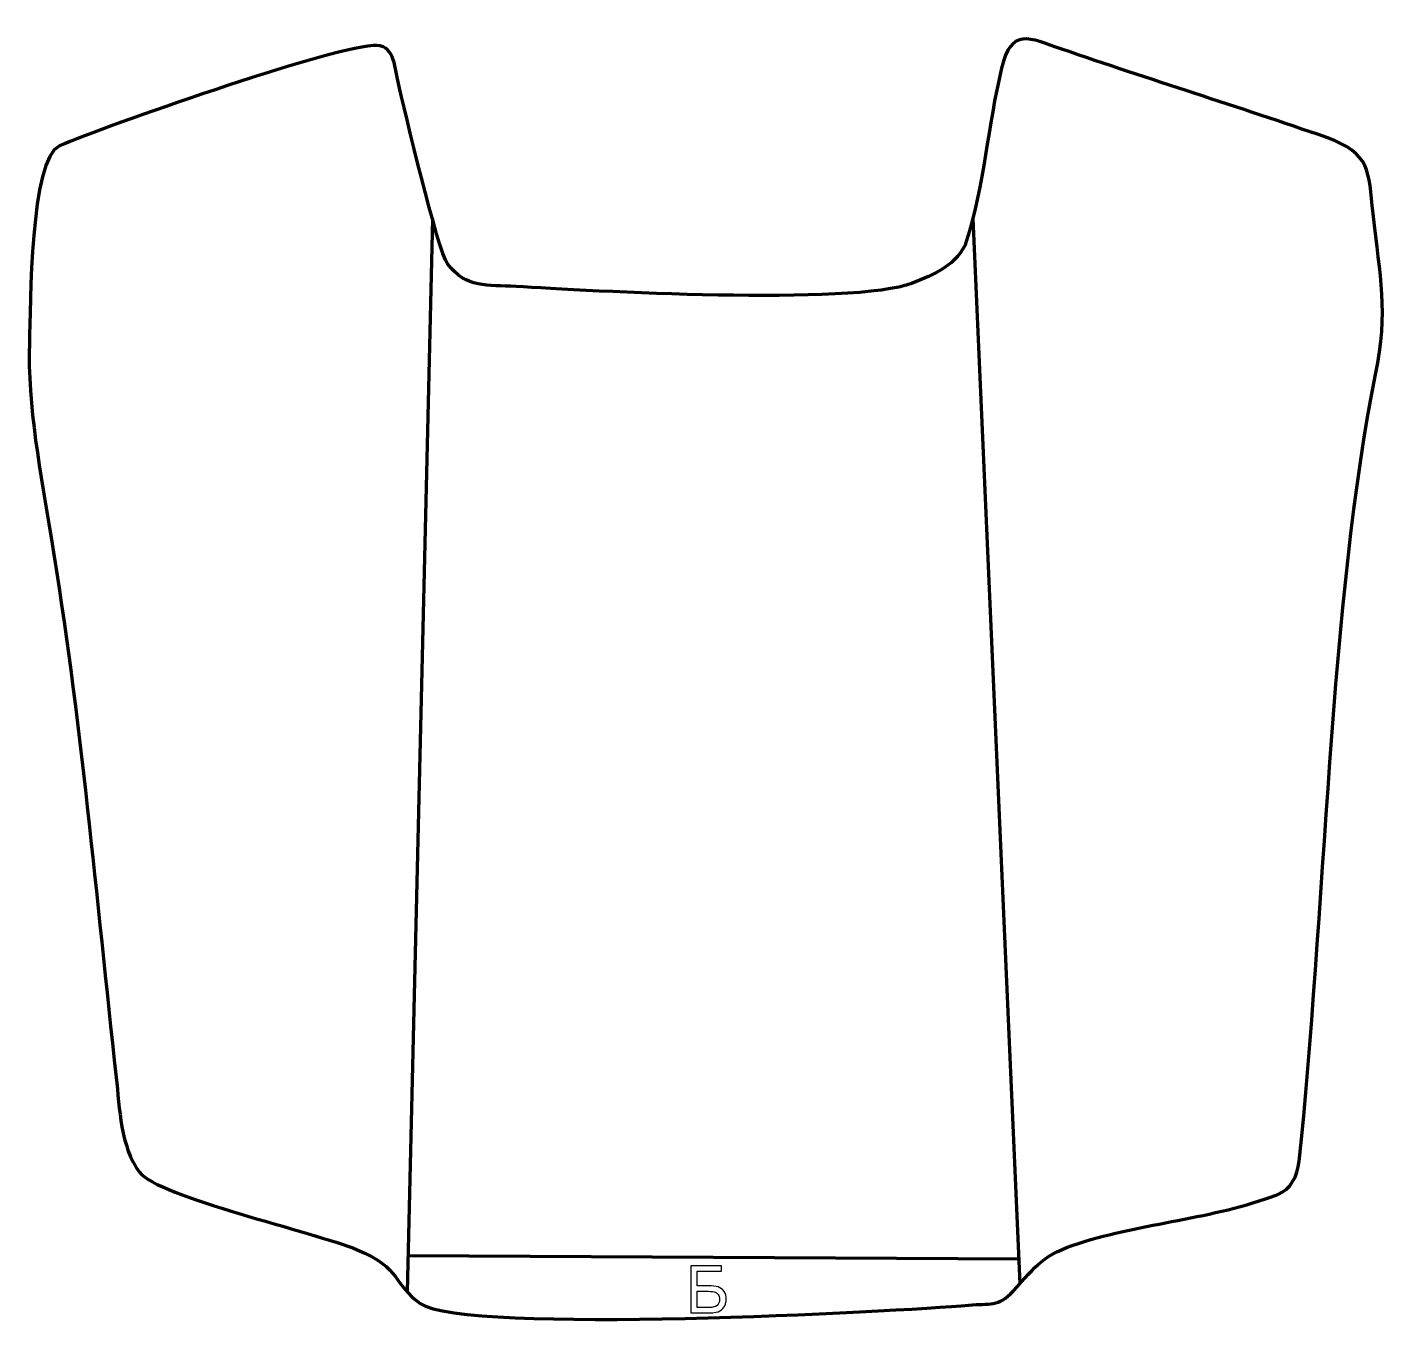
# Model space of a CAD drawing. Header units: millimetres. Extents: x 1449 to 1871, y -23 to 382.
import ezdxf

# ---------------------------------------------------------------- set-up
doc = ezdxf.new("R2010")
doc.units = ezdxf.units.MM
doc.header["$MEASUREMENT"] = 0
doc.layers.add('layer 2', color=7, linetype='Continuous')
doc.layers.add('layer 3', color=7, linetype='Continuous')

msp = doc.modelspace()

# ---------------------------------------------------------------- linework, layer by layer
at = {"layer": 'layer 2', "color": 142, "lineweight": 158}
for points in [[(1574.7752, 322.6215), (1574.7752, 322.6215), (1566.9453, -9.248), (1566.9453, -9.248)], [(1741.9124, 322.6377), (1741.9124, 322.6377), (1756.4312, -6.7675), (1756.4312, -6.7675)], [(1567.21, 1.9733), (1567.21, 1.9733), (1756.0921, 0.9263), (1756.0921, 0.9263)]]:
    msp.add_open_spline(points, degree=3, dxfattribs=at)
at = {"layer": 'layer 2', "color": 142}
for points, knots in [([(1654.6882, -1.1863), (1654.6882, -1.1863), (1664.1395, -1.1863), (1664.1395, -1.1863), (1664.1395, -1.1863), (1664.1395, -1.1863), (1664.1395, -2.8936), (1664.1395, -2.8936), (1664.1395, -2.8936), (1664.1395, -2.8936), (1656.6192, -2.8936), (1656.6192, -2.8936), (1656.6192, -2.8936), (1656.6192, -2.8936), (1656.6192, -7.3855), (1656.6192, -7.3855), (1656.6192, -7.3855), (1656.6192, -7.3855), (1660.0948, -7.3855), (1660.0948, -7.3855), (1660.0948, -7.3855), (1661.3787, -7.3855), (1662.3983, -7.5075), (1663.1571, -7.7547), (1663.1571, -7.7547), (1663.9159, -7.9986), (1664.5223, -8.4594), (1664.9796, -9.1403), (1664.9796, -9.1403), (1665.4369, -9.8178), (1665.6639, -10.6071), (1665.6639, -11.5082), (1665.6639, -11.5082), (1665.6639, -12.2432), (1665.5013, -12.9309), (1665.1727, -13.5678), (1665.1727, -13.5678), (1664.8441, -14.208), (1664.3563, -14.7297), (1663.7059, -15.1328), (1663.7059, -15.1328), (1663.0589, -15.5359), (1661.9512, -15.7392), (1660.3895, -15.7392), (1660.3895, -15.7392), (1660.3895, -15.7392), (1654.6882, -15.7392), (1654.6882, -15.7392), (1654.6882, -15.7392), (1654.6882, -15.7392), (1654.6882, -1.1863), (1654.6882, -1.1863)], [0, 0, 0, 0, 0.07142857, 0.07142857, 0.07142857, 0.07142857, 0.14285714, 0.14285714, 0.14285714, 0.14285714, 0.21428571, 0.21428571, 0.21428571, 0.21428571, 0.28571429, 0.28571429, 0.28571429, 0.28571429, 0.35714286, 0.35714286, 0.35714286, 0.35714286, 0.42857143, 0.42857143, 0.42857143, 0.42857143, 0.5, 0.5, 0.5, 0.5, 0.57142857, 0.57142857, 0.57142857, 0.57142857, 0.64285714, 0.64285714, 0.64285714, 0.64285714, 0.71428571, 0.71428571, 0.71428571, 0.71428571, 0.78571429, 0.78571429, 0.78571429, 0.78571429, 0.85714286, 0.85714286, 0.85714286, 0.85714286, 1, 1, 1, 1]), ([(1656.6192, -14.0929), (1656.6192, -14.0929), (1660.4708, -14.0929), (1660.4708, -14.0929), (1660.4708, -14.0929), (1661.5108, -14.0929), (1662.2899, -13.8828), (1662.8116, -13.4594), (1662.8116, -13.4594), (1663.3299, -13.0359), (1663.5907, -12.4025), (1663.5907, -11.559), (1663.5907, -11.559), (1663.5907, -10.956), (1663.4417, -10.4546), (1663.1436, -10.0515), (1663.1436, -10.0515), (1662.8455, -9.6484), (1662.4322, -9.3808), (1661.9037, -9.2487), (1661.9037, -9.2487), (1661.3719, -9.1165), (1660.4674, -9.0522), (1659.1903, -9.0522), (1659.1903, -9.0522), (1659.1903, -9.0522), (1656.6192, -9.0522), (1656.6192, -9.0522), (1656.6192, -9.0522), (1656.6192, -9.0522), (1656.6192, -14.0929), (1656.6192, -14.0929)], [0, 0, 0, 0, 0.11111111, 0.11111111, 0.11111111, 0.11111111, 0.22222222, 0.22222222, 0.22222222, 0.22222222, 0.33333333, 0.33333333, 0.33333333, 0.33333333, 0.44444444, 0.44444444, 0.44444444, 0.44444444, 0.55555556, 0.55555556, 0.55555556, 0.55555556, 0.66666667, 0.66666667, 0.66666667, 0.66666667, 0.77777778, 0.77777778, 0.77777778, 0.77777778, 1, 1, 1, 1])]:
    msp.add_open_spline(points, degree=3, knots=knots, dxfattribs=at)
at = {"layer": 'layer 3', "color": 242, "lineweight": 158}
msp.add_open_spline([(1556.4692, 376.1962), (1563.0723, 376.5453), (1563.0206, 370.1632), (1564.164, 364.9031), (1564.164, 364.9031), (1566.0388, 356.7491), (1576.5847, 312.6018), (1579.4074, 308.6915), (1579.4074, 308.6915), (1585.4487, 300.8659), (1591.6214, 302.221), (1600.7216, 301.6561), (1600.7216, 301.6561), (1622.3484, 300.3198), (1704.6636, 295.5714), (1723.249, 302.6779), (1723.249, 302.6779), (1729.6304, 305.1713), (1737.5269, 308.538), (1739.8984, 315.5227), (1739.8984, 315.5227), (1745.5843, 333.5937), (1746.4348, 351.1338), (1750.7842, 369.1305), (1750.7842, 369.1305), (1753.8528, 381.8279), (1759.1273, 378.5928), (1769.4218, 375.0443), (1769.4218, 375.0443), (1796.6501, 365.6984), (1824.167, 357.1151), (1851.3545, 347.7375), (1851.3545, 347.7375), (1865.0219, 342.5636), (1864.1823, 337.7477), (1865.6932, 324.1046), (1865.6932, 324.1046), (1867.8407, 304.4957), (1870.5352, 294.1829), (1866.4831, 274.433), (1866.4831, 274.433), (1852.4151, 205.8665), (1850.7039, 104.272), (1842.8271, 31.1425), (1842.8271, 31.1425), (1842.3255, 26.4858), (1840.1758, 22.3696), (1836.1878, 20.855), (1836.1878, 20.855), (1815.913, 13.1545), (1794.7005, 12.2316), (1774.5718, 5.7395), (1774.5718, 5.7395), (1763.6703, 2.2235), (1761.6919, -0.9672), (1754.3854, -9.0502), (1754.3854, -9.0502), (1749.9396, -13.9685), (1747.01, -12.7879), (1740.6825, -13.3455), (1740.6825, -13.3455), (1718.6156, -15.2903), (1585.2908, -22.529), (1570.9833, -12.8651), (1570.9833, -12.8651), (1562.571, -6.8134), (1565.2985, -2.0197), (1551.5064, 3.7742), (1551.5064, 3.7742), (1538.1383, 9.2733), (1489.9117, 20.2176), (1484.2094, 27.7329), (1484.2094, 27.7329), (1478.3275, 35.4851), (1478.065, 47.6914), (1477.0054, 57.133), (1477.0054, 57.133), (1470.777, 113.1686), (1466.0833, 168.2853), (1456.8858, 224.0404), (1456.8858, 224.0404), (1453.756, 243.0136), (1449.4952, 265.2347), (1450.1519, 284.3164), (1450.1519, 284.3164), (1450.5354, 295.4536), (1450.341, 341.2881), (1459.4692, 345.161), (1459.4692, 345.161), (1474.0425, 351.3445), (1540.8422, 374.9003), (1556.4692, 376.1962)], degree=3, knots=[0, 0, 0, 0, 0.04166667, 0.04166667, 0.04166667, 0.04166667, 0.08333333, 0.08333333, 0.08333333, 0.08333333, 0.125, 0.125, 0.125, 0.125, 0.16666667, 0.16666667, 0.16666667, 0.16666667, 0.20833333, 0.20833333, 0.20833333, 0.20833333, 0.25, 0.25, 0.25, 0.25, 0.29166667, 0.29166667, 0.29166667, 0.29166667, 0.33333333, 0.33333333, 0.33333333, 0.33333333, 0.375, 0.375, 0.375, 0.375, 0.41666667, 0.41666667, 0.41666667, 0.41666667, 0.45833333, 0.45833333, 0.45833333, 0.45833333, 0.5, 0.5, 0.5, 0.5, 0.54166667, 0.54166667, 0.54166667, 0.54166667, 0.58333333, 0.58333333, 0.58333333, 0.58333333, 0.625, 0.625, 0.625, 0.625, 0.66666667, 0.66666667, 0.66666667, 0.66666667, 0.70833333, 0.70833333, 0.70833333, 0.70833333, 0.75, 0.75, 0.75, 0.75, 0.79166667, 0.79166667, 0.79166667, 0.79166667, 0.83333333, 0.83333333, 0.83333333, 0.83333333, 0.875, 0.875, 0.875, 0.875, 0.91666667, 0.91666667, 0.91666667, 0.91666667, 1, 1, 1, 1], dxfattribs=at)

doc.saveas('drawing.dxf')
